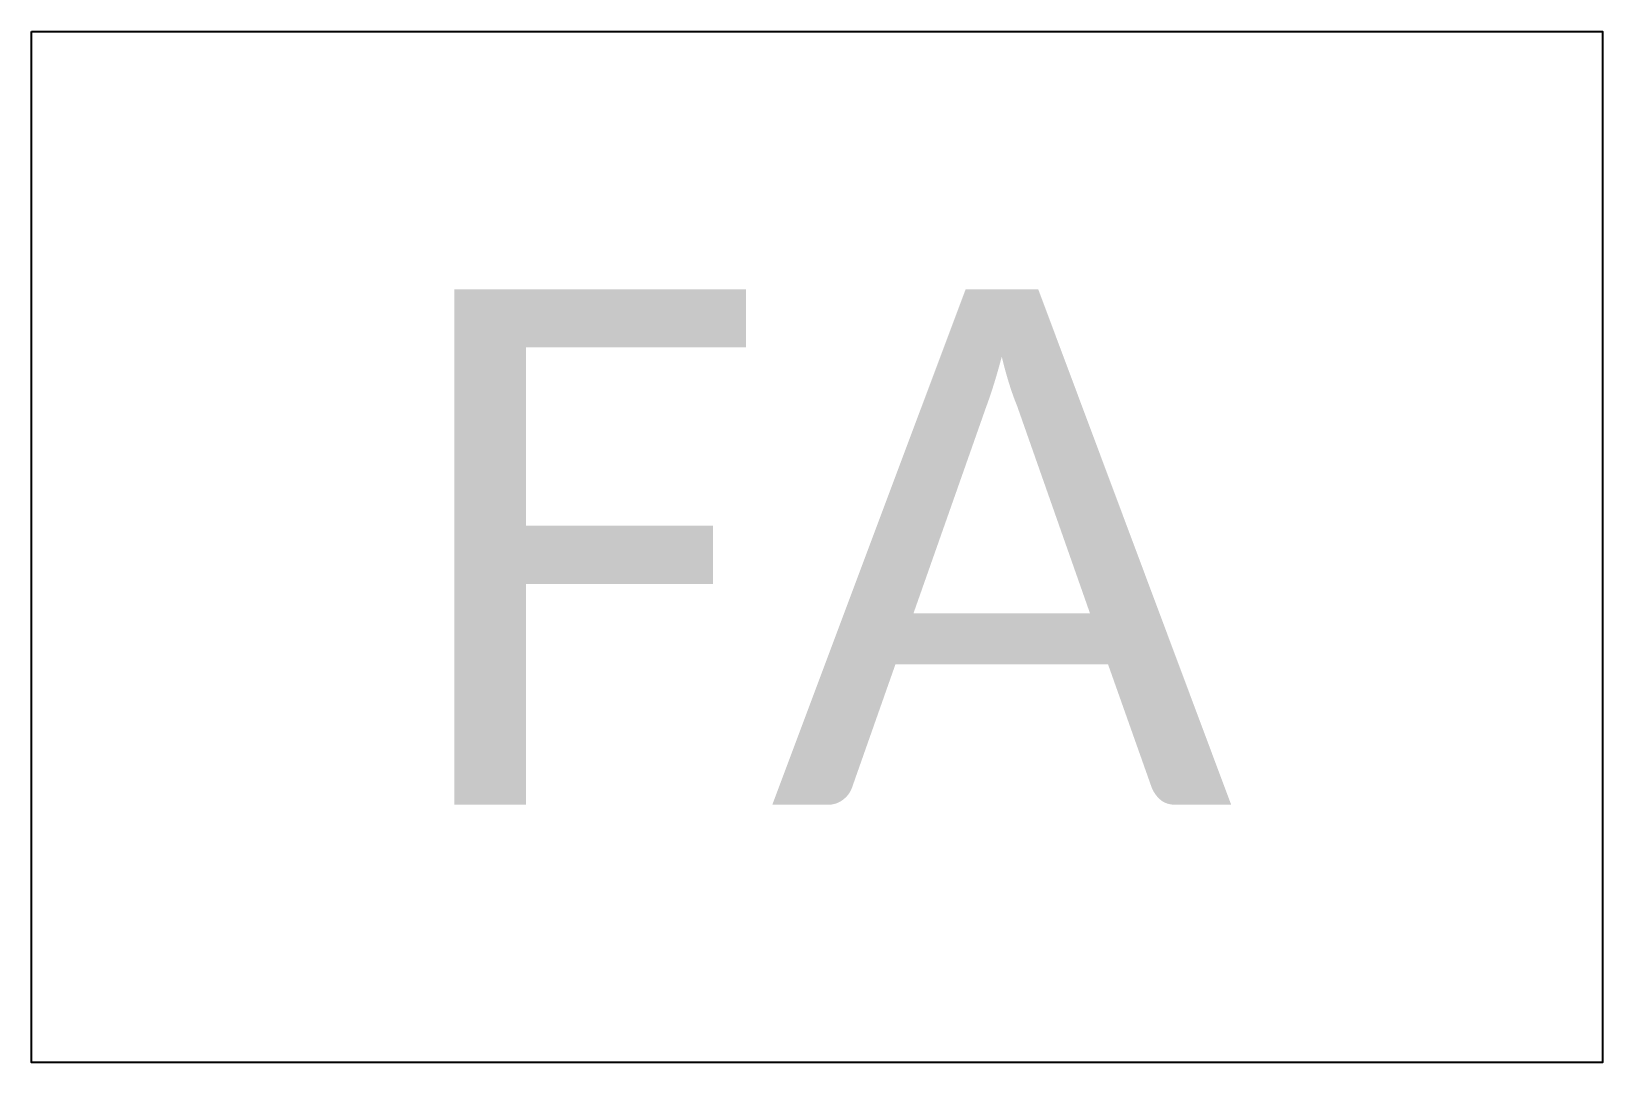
# Model space of a CAD drawing. Extents: x -1.52 to 1.52, y -1 to 1.
import ezdxf
from ezdxf.enums import TextEntityAlignment as Align

# ---------------------------------------------------------------- set-up
doc = ezdxf.new("R2010")
doc.units = 0
doc.header["$MEASUREMENT"] = 0
doc.styles.add('EXISTING', font='calibrili.ttf')

msp = doc.modelspace()

# ---------------------------------------------------------------- linework, layer by layer
msp.add_lwpolyline([(-1.5242, 1), (1.5242, 1), (1.5242, -1), (-1.5242, -1)], close=True)

# ---------------------------------------------------------------- texts
at = {"style": 'EXISTING'}
msp.add_text('FA', height=1, dxfattribs=at).set_placement((0, 0), align=Align.MIDDLE)

doc.saveas('drawing.dxf')
